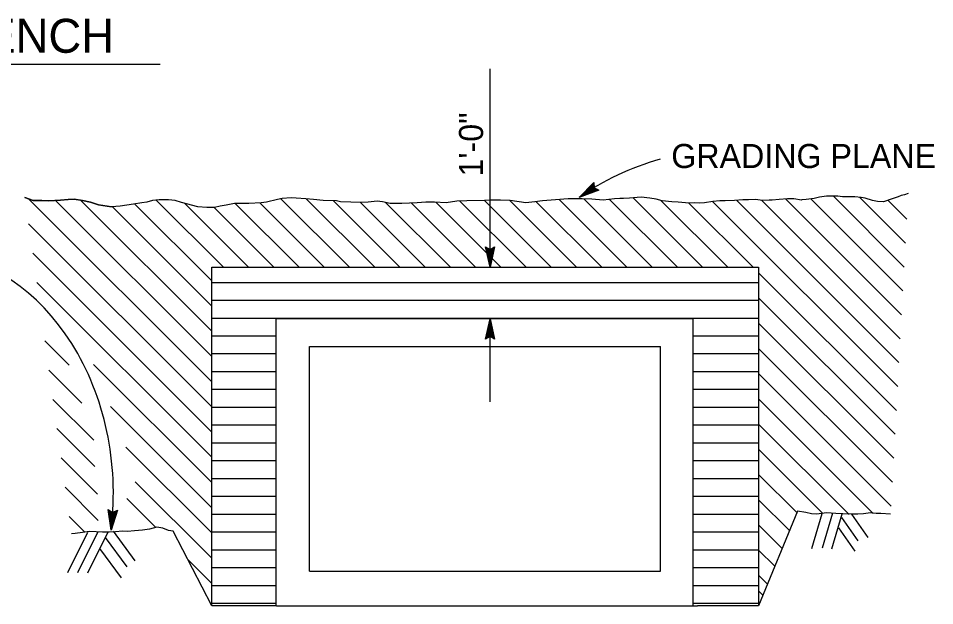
# Model space of a CAD drawing. Extents: x -894 to 866, y -476 to 714.
# Drawn here: x -430.3 to -160.6, y 105.3 to 278.3 of the extents above; entities that cross this region are included whole.
import ezdxf

# ---------------------------------------------------------------- set-up
doc = ezdxf.new("R2010")
doc.units = 0
for name, color, linetype in [('56 Stage 3 Anno', 7, 'Continuous'), ('57 Undefined', 7, 'Continuous'), ('59 Sndwall Anno', 7, 'Continuous'), ('60 Nongeo Data', 7, 'Continuous')]:
    doc.layers.add(name, color=color, linetype=linetype)

msp = doc.modelspace()

# ---------------------------------------------------------------- linework, layer by layer
at = {"layer": '56 Stage 3 Anno'}
for p, q in [((-291.4701, 204.9796), (-291.4701, 263.4312)), ((-265.2099, 225.565), (-260.9017, 229.9481)), ((-264.045, 226.3257), (-260.9028, 229.5186)), ((-260.9017, 229.9481), (-260.9017, 229.9481)), ((-260.9017, 229.9481), (-260.8485, 228.3965)), ((-259.4477, 227.7083), (-265.2099, 225.565)), ((-259.8229, 227.889), (-264.052, 226.3162)), ((-262.8914, 227.0678), (-260.8631, 229.1316)), ((-260.215, 228.0634), (-262.8914, 227.0678)), ((-261.7324, 227.819), (-260.8642, 228.702)), ((-260.5517, 228.2583), (-261.7324, 227.819)), ((-260.8485, 228.3965), (-259.4477, 227.7083)), ((-259.4477, 227.7083), (-259.4477, 227.7083)), ((-265.2099, 225.565), (-265.2099, 225.565)), ((-291.4701, 204.9796), (-292.8, 210.98)), ((-292.8, 210.9796), (-292.8, 210.9796)), ((-292.8, 210.9796), (-291.4701, 210.1796)), ((-291.4732, 206.3706), (-292.4406, 210.745)), ((-291.4677, 207.7426), (-292.0941, 210.5678)), ((-291.4701, 210.1796), (-290.1299, 210.9796)), ((-290.1299, 210.9796), (-291.4701, 204.9796)), ((-290.4858, 210.7631), (-291.4693, 206.3596)), ((-290.8453, 210.5296), (-291.4677, 207.7426)), ((-290.1299, 210.9796), (-290.1299, 210.9796)), ((-291.4665, 209.1241), (-291.7347, 210.3328)), ((-291.1921, 210.3532), (-291.4665, 209.1241)), ((-291.4701, 204.9796), (-291.4701, 204.9796)), ((-292.8099, 183.7938), (-291.4701, 189.7938)), ((-291.4701, 165.299), (-291.4701, 189.7938)), ((-291.4701, 189.7938), (-291.4701, 189.7938)), ((-291.4701, 189.7938), (-290.1398, 183.7938)), ((-292.4539, 184.0104), (-291.4705, 188.4139)), ((-292.0945, 184.2442), (-291.4721, 187.0312)), ((-291.4721, 187.0312), (-290.8457, 184.2061)), ((-291.4665, 188.4029), (-290.4992, 184.0289)), ((-291.4701, 184.5938), (-292.8099, 183.7938)), ((-292.8099, 183.7938), (-292.8099, 183.7938)), ((-291.7477, 184.4202), (-291.4732, 185.6498)), ((-291.4732, 185.6498), (-291.2051, 184.4411)), ((-290.1398, 183.7938), (-291.4701, 184.5938)), ((-290.1398, 183.7938), (-290.1398, 183.7938)), ((-402.999, 127.5786), (-403.834, 133.6672)), ((-403.834, 133.6672), (-403.834, 133.6672)), ((-403.834, 133.6672), (-402.5738, 132.7613)), ((-402.8888, 128.9652), (-403.4955, 133.4038)), ((-402.7711, 130.3318), (-403.1644, 133.1987)), ((-401.173, 133.4491), (-402.999, 127.5786)), ((-401.5455, 133.2621), (-402.8856, 128.9538)), ((-402.6573, 131.7085), (-402.8254, 132.9353)), ((-401.923, 133.0585), (-402.7711, 130.3318)), ((-402.2829, 132.9113), (-402.6573, 131.7085)), ((-402.5738, 132.7613), (-401.173, 133.4491)), ((-401.173, 133.4491), (-401.173, 133.4491)), ((-402.999, 127.5786), (-402.999, 127.5786))]:
    msp.add_line(p, q, dxfattribs=at)
for centre, major_axis, start_param, end_param in [((-220.8393, 186.4146), (67.9005, 5.6271), 1.8127904, 2.21623547), ((-455.8948, 141.3341), (-5.6271, 67.9005), 4.45140515, 6.14367508)]:
    msp.add_ellipse(centre, major_axis=major_axis, ratio=0.78419095, start_param=start_param, end_param=end_param, dxfattribs=at)
at = {"layer": '57 Undefined'}
msp.add_line((-472.2504, 264.7898), (-388.6132, 264.7898), dxfattribs=at)
at = {"layer": '59 Sndwall Anno'}
for p, q in [((-196.7541, 122.1542), (-193.7171, 132.4798)), ((-193.5813, 122.3168), (-190.5443, 132.6424)), ((-190.8963, 122.0727), (-187.8593, 132.3983)), ((-180.1577, 125.4081), (-184.9979, 132.2928)), ((-183.0865, 124.4318), (-187.9266, 131.3164)), ((-415.7407, 115.0365), (-409.825, 126.9156)), ((-412.812, 115.1176), (-406.8958, 126.9967)), ((-409.8832, 114.955), (-403.9671, 126.8341)), ((-395.8904, 118.5345), (-402.2592, 127.2144)), ((-183.9813, 121.3404), (-188.8215, 128.2251)), ((-398.3313, 116.7448), (-404.6998, 125.4247)), ((-399.9581, 113.4904), (-406.327, 122.1704))]:
    msp.add_line(p, q, dxfattribs=at)
for points in [[(-428.3576, 225.4883), (-425.9454, 224.643), (-423.3816, 224.5942), (-421.3706, 224.5449), (-417.9521, 224.7449), (-415.6899, 224.8949), (-413.8801, 224.9949), (-411.4671, 224.5977), (-409.0545, 224.1505), (-406.6923, 223.4048), (-402.8722, 222.8087)], [(-373.3806, 171.2769), (-427.1789, 225.0753)], [(-373.3806, 178.7013), (-419.3427, 224.6635)], [(-373.3806, 186.1261), (-411.9277, 224.6733)], [(-369.9605, 204.9796), (-389.7278, 224.7473)], [(-340.2621, 204.9796), (-359.229, 223.9469)], [(-332.8373, 204.9796), (-353.0121, 225.1544)], [(-325.4129, 204.9796), (-345.5893, 225.1564)], [(-317.9882, 204.9796), (-337.5495, 224.541)], [(-310.6197, 205.0678), (-329.6901, 224.1379)], [(-303.139, 204.9796), (-322.209, 224.0501)], [(-295.7142, 204.9796), (-314.6082, 223.8737)], [(-288.2898, 204.9796), (-307.4705, 224.1607)], [(-280.865, 204.9796), (-300.3476, 224.4623)], [(-273.4406, 204.9796), (-293.0925, 224.632)], [(-266.0158, 204.9796), (-285.6736, 224.6375)], [(-258.5914, 204.98), (-277.8965, 224.2851)], [(-251.1666, 204.98), (-271.1138, 224.9268)], [(-243.7422, 204.98), (-263.8851, 225.1225)], [(-236.3174, 204.98), (-256.2875, 224.9497)], [(-228.8931, 204.98), (-249.3021, 225.389)], [(-221.4683, 204.98), (-241.0592, 224.5705)], [(-171.4865, 169.8474), (-225.9812, 224.3418)], [(-171.0991, 176.8844), (-218.9045, 224.6898)], [(-170.7113, 183.921), (-211.436, 224.6461)], [(-170.3235, 190.958), (-204.4325, 225.067)], [(-169.9357, 197.995), (-197.0581, 225.117)], [(-169.5479, 205.032), (-190.4227, 225.9064)], [(-169.1601, 212.0686), (-182.6876, 225.5961)], [(-168.7727, 219.1056), (-174.3849, 224.7178)], [(-373.3806, 193.5505), (-402.6518, 222.8221)], [(-373.3806, 200.9753), (-395.9919, 223.5867)], [(-362.5357, 204.9796), (-381.3207, 223.7646)], [(-355.1109, 204.9796), (-372.7026, 222.5709)], [(-347.6865, 204.9796), (-366.4719, 223.765)], [(-214.0439, 204.98), (-232.919, 223.8552)], [(-373.3806, 163.8522), (-427.2891, 217.7607)], [(-373.3806, 156.4278), (-426.0974, 209.1446)], [(-171.8743, 162.8104), (-212.4124, 203.3481)], [(-373.3806, 149.003), (-424.9057, 200.5281)], [(-373.3806, 200.5304), (-212.4124, 200.5304)], [(-373.3806, 195.2804), (-212.4124, 195.2804)], [(-172.2621, 155.7738), (-212.4124, 195.9237)], [(-373.3806, 190.0305), (-212.4124, 190.0305)], [(-172.6499, 148.7368), (-212.4124, 188.499)], [(-373.3806, 184.7805), (-354.4794, 184.7805)], [(-231.7261, 184.7805), (-212.4124, 184.7805)], [(-415.3824, 176.1557), (-422.5226, 183.2958)], [(-173.0377, 141.6998), (-212.4124, 181.0746)], [(-373.3806, 179.5305), (-354.4794, 179.5305)], [(-231.7261, 179.5305), (-212.4124, 179.5305)], [(-373.3806, 141.5786), (-408.1809, 176.3785)], [(-411.6171, 164.9659), (-421.3309, 174.6797)], [(-373.3806, 174.2805), (-354.4794, 174.2805)], [(-231.7261, 174.2805), (-212.4124, 174.2805)], [(-173.4254, 134.6628), (-212.4124, 173.6498)], [(-373.3806, 169.0305), (-354.4794, 169.0305)], [(-231.7261, 169.0305), (-212.4124, 169.0305)], [(-408.1014, 154.0254), (-420.1395, 166.0636)], [(-178.6876, 132.5006), (-212.4124, 166.2254)], [(-373.3806, 134.1538), (-403.1691, 163.9423)], [(-373.3806, 163.7805), (-354.4794, 163.7805)], [(-231.7261, 163.7805), (-212.4124, 163.7805)], [(-407.8254, 146.325), (-418.9478, 157.4474)], [(-373.3806, 158.5305), (-354.4794, 158.5305)], [(-231.7261, 158.5305), (-212.4124, 158.5305)], [(-185.8085, 132.1967), (-212.4124, 158.8006)], [(-373.3806, 126.7294), (-398.6561, 152.0049)], [(-373.3806, 153.2805), (-354.4794, 153.2805)], [(-231.7261, 153.2805), (-212.4124, 153.2805)], [(-193.4915, 132.4554), (-212.4124, 151.3762)], [(-407.0514, 138.1262), (-417.7561, 148.8313)], [(-373.3806, 148.0305), (-354.4794, 148.0305)], [(-231.7261, 148.0305), (-212.4124, 148.0305)], [(-201.1715, 132.7109), (-212.4124, 143.9514)], [(-373.3806, 119.3046), (-395.888, 141.812)], [(-373.3806, 142.7805), (-354.4794, 142.7805)], [(-231.7261, 142.7805), (-212.4124, 142.7805)], [(-406.7758, 130.4258), (-416.5647, 140.2148)], [(-389.8534, 128.353), (-398.3537, 136.8534)], [(-373.3806, 137.5306), (-354.4794, 137.5306)], [(-231.7261, 137.5306), (-212.4124, 137.5306)], [(-203.3313, 127.4459), (-212.4124, 136.527)], [(-373.3806, 132.2806), (-354.4794, 132.2806)], [(-231.7261, 132.2806), (-212.4124, 132.2806)], [(-410.7344, 126.9605), (-415.373, 131.5987)], [(-373.3806, 127.0306), (-354.4794, 127.0306)], [(-231.7261, 127.0306), (-212.4124, 127.0306)], [(-205.4911, 122.1814), (-212.4124, 129.1022)], [(-373.3806, 121.7806), (-354.4794, 121.7806)], [(-231.7261, 121.7806), (-212.4124, 121.7806)], [(-207.651, 116.9164), (-212.4124, 121.6774)], [(-373.3806, 111.8802), (-380.4601, 118.9597)], [(-373.3806, 116.5306), (-354.4794, 116.5306)], [(-231.7261, 116.5306), (-212.4124, 116.5306)], [(-209.8108, 111.6519), (-212.4124, 114.253)], [(-373.3806, 111.2806), (-354.4794, 111.2806)], [(-231.7261, 111.2806), (-212.4124, 111.2806)], [(-211.1762, 108.4121), (-212.4124, 109.6479)], [(-373.3806, 106.0306), (-354.4794, 106.0306)], [(-231.7261, 106.0306), (-212.4124, 106.0306)]]:
    msp.add_lwpolyline(points, dxfattribs=at)
at = {"layer": '60 Nongeo Data'}
for p, q in [((-373.3806, 105.3456), (-373.3806, 204.9796)), ((-373.3806, 204.9796), (-212.4124, 204.9796)), ((-212.4124, 204.9796), (-212.4124, 105.3456)), ((-231.7261, 189.7938), (-354.4794, 189.7938)), ((-354.4794, 189.7938), (-354.4794, 105.3456)), ((-231.7261, 105.3456), (-231.7261, 189.7938)), ((-344.5798, 181.684), (-241.3273, 181.684)), ((-344.5798, 115.4609), (-344.5798, 181.684)), ((-241.3273, 115.4609), (-241.3273, 181.684)), ((-201.0069, 133.1117), (-212.4124, 105.3113)), ((-373.3806, 105.3113), (-384.7534, 127.2365)), ((-344.5798, 115.4609), (-241.3273, 115.4609)), ((-354.3251, 105.3113), (-373.3806, 105.3113)), ((-354.3251, 105.3113), (-230.3856, 105.3113)), ((-212.4124, 105.3113), (-230.3856, 105.3113))]:
    msp.add_line(p, q, dxfattribs=at)
for points in [[(-168.3538, 226.7087), (-169.4601, 226.3107), (-170.4152, 226.0615), (-171.3203, 225.7627), (-173.0806, 225.165), (-175.6951, 224.2686), (-177.4546, 224.3678), (-178.8621, 224.6658), (-181.0735, 225.3119), (-182.2294, 225.5603), (-184.1396, 225.7091), (-185.5975, 225.7583), (-187.7089, 225.7579), (-189.066, 225.9068), (-190.4738, 225.9064), (-192.4341, 225.9556), (-194.5459, 225.6564), (-196.1045, 225.2579), (-198.4675, 224.9087), (-199.7246, 224.8091), (-199.825, 224.7591), (-202.0368, 225.1068), (-203.947, 225.1064), (-206.4104, 224.9064), (-208.4718, 224.7568), (-209.2762, 224.7564), (-211.1364, 224.6068), (-213.3982, 224.9044), (-215.4092, 224.854), (-217.0679, 224.804), (-219.4813, 224.654), (-222.2966, 224.504), (-223.8549, 224.5036), (-225.9163, 224.3536), (-228.3797, 223.9052), (-229.7875, 223.8052), (-231.3458, 223.904), (-232.9045, 223.854), (-236.0714, 224.1016), (-237.9312, 224.2505), (-240.7966, 224.4985), (-242.6056, 224.9953), (-244.4151, 225.3434), (-247.0292, 225.5914), (-250.3973, 225.2918), (-252.2076, 225.1918), (-253.3135, 225.1914), (-254.8717, 225.141), (-258.1902, 224.6922), (-261.5579, 225.0394), (-264.3229, 225.1383), (-268.4953, 225.1371), (-273.4725, 224.7375), (-275.9863, 224.5379), (-278.2485, 224.2387), (-280.9134, 223.9394), (-285.5878, 224.6343), (-288.3528, 224.7331), (-291.2685, 224.7324), (-293.0784, 224.6324), (-298.3067, 224.5312), (-301.2728, 224.4308), (-304.3901, 223.9824), (-307.8082, 224.1804), (-310.372, 224.1296), (-312.9362, 223.93), (-317.4102, 223.7792), (-320.8791, 223.7288), (-323.1409, 224.2753), (-324.6488, 224.4241), (-327.3637, 224.1249), (-329.3747, 224.0245), (-335.4574, 224.2217), (-336.7141, 224.5201), (-340.635, 224.6182), (-343.3999, 224.9162), (-345.6617, 225.1642), (-348.5271, 225.3623), (-350.0349, 225.4615), (-352.6995, 225.2119), (-354.0574, 224.9627), (-357.2751, 224.1158), (-358.8841, 223.9662), (-362.4534, 223.7662), (-364.6152, 223.7654), (-366.6762, 223.765), (-369.14, 223.217), (-370.9499, 222.9674), (-372.6093, 222.569), (-374.8715, 222.6182), (-377.4853, 222.7666), (-382.2601, 224.0091), (-384.1699, 224.6056), (-386.0801, 224.804), (-388.8951, 224.8528), (-390.8561, 224.6036), (-392.5156, 224.1056), (-393.923, 223.956), (-396.4372, 223.5075), (-400.3589, 222.9587), (-402.8722, 222.8087)], [(-402.8722, 222.8087), (-406.6923, 223.4048), (-409.0545, 224.1505), (-411.4671, 224.5977), (-413.8801, 224.9949), (-415.6899, 224.8949), (-417.9521, 224.7449), (-421.3706, 224.5449), (-423.3816, 224.5942), (-425.9454, 224.643), (-428.3576, 225.4883)], [(-173.5597, 132.2865), (-176.475, 132.4845), (-177.7821, 132.4841), (-179.4912, 132.6329), (-181.5526, 132.3833), (-183.2116, 132.2337), (-185.1723, 132.2333), (-187.5853, 132.3321), (-189.6967, 132.4806), (-192.4612, 132.679), (-195.327, 132.2302), (-196.8352, 132.3294), (-198.5443, 132.7266), (-201.0069, 133.1739)], [(-384.7534, 127.2365), (-386.1608, 127.4845), (-387.8191, 128.1806), (-389.5786, 128.429), (-391.7408, 127.8314), (-393.8018, 127.5818), (-396.1148, 127.3325), (-398.2262, 127.1329), (-399.6337, 127.2318), (-401.7451, 127.0822), (-403.5549, 126.9822), (-405.5659, 126.9814), (-407.4258, 127.0306), (-409.336, 127.1294), (-411.3974, 126.8802), (-413.5592, 126.581), (-414.6655, 126.4814)]]:
    msp.add_lwpolyline(points, dxfattribs=at)

# ---------------------------------------------------------------- texts
at = {"layer": '57 Undefined'}
for s, height, p in [('IN TRENCH', 10, (-474.9442, 268.1362)), ('GRADING PLANE', 7.0866, (-238.1249, 234.1894))]:
    msp.add_text(s, height=height, dxfattribs=at).set_placement(p)
msp.add_text('1\'-0"', height=7.0866, rotation=90, dxfattribs=at).set_placement((-293.5197, 231.6974))

doc.saveas('drawing.dxf')
